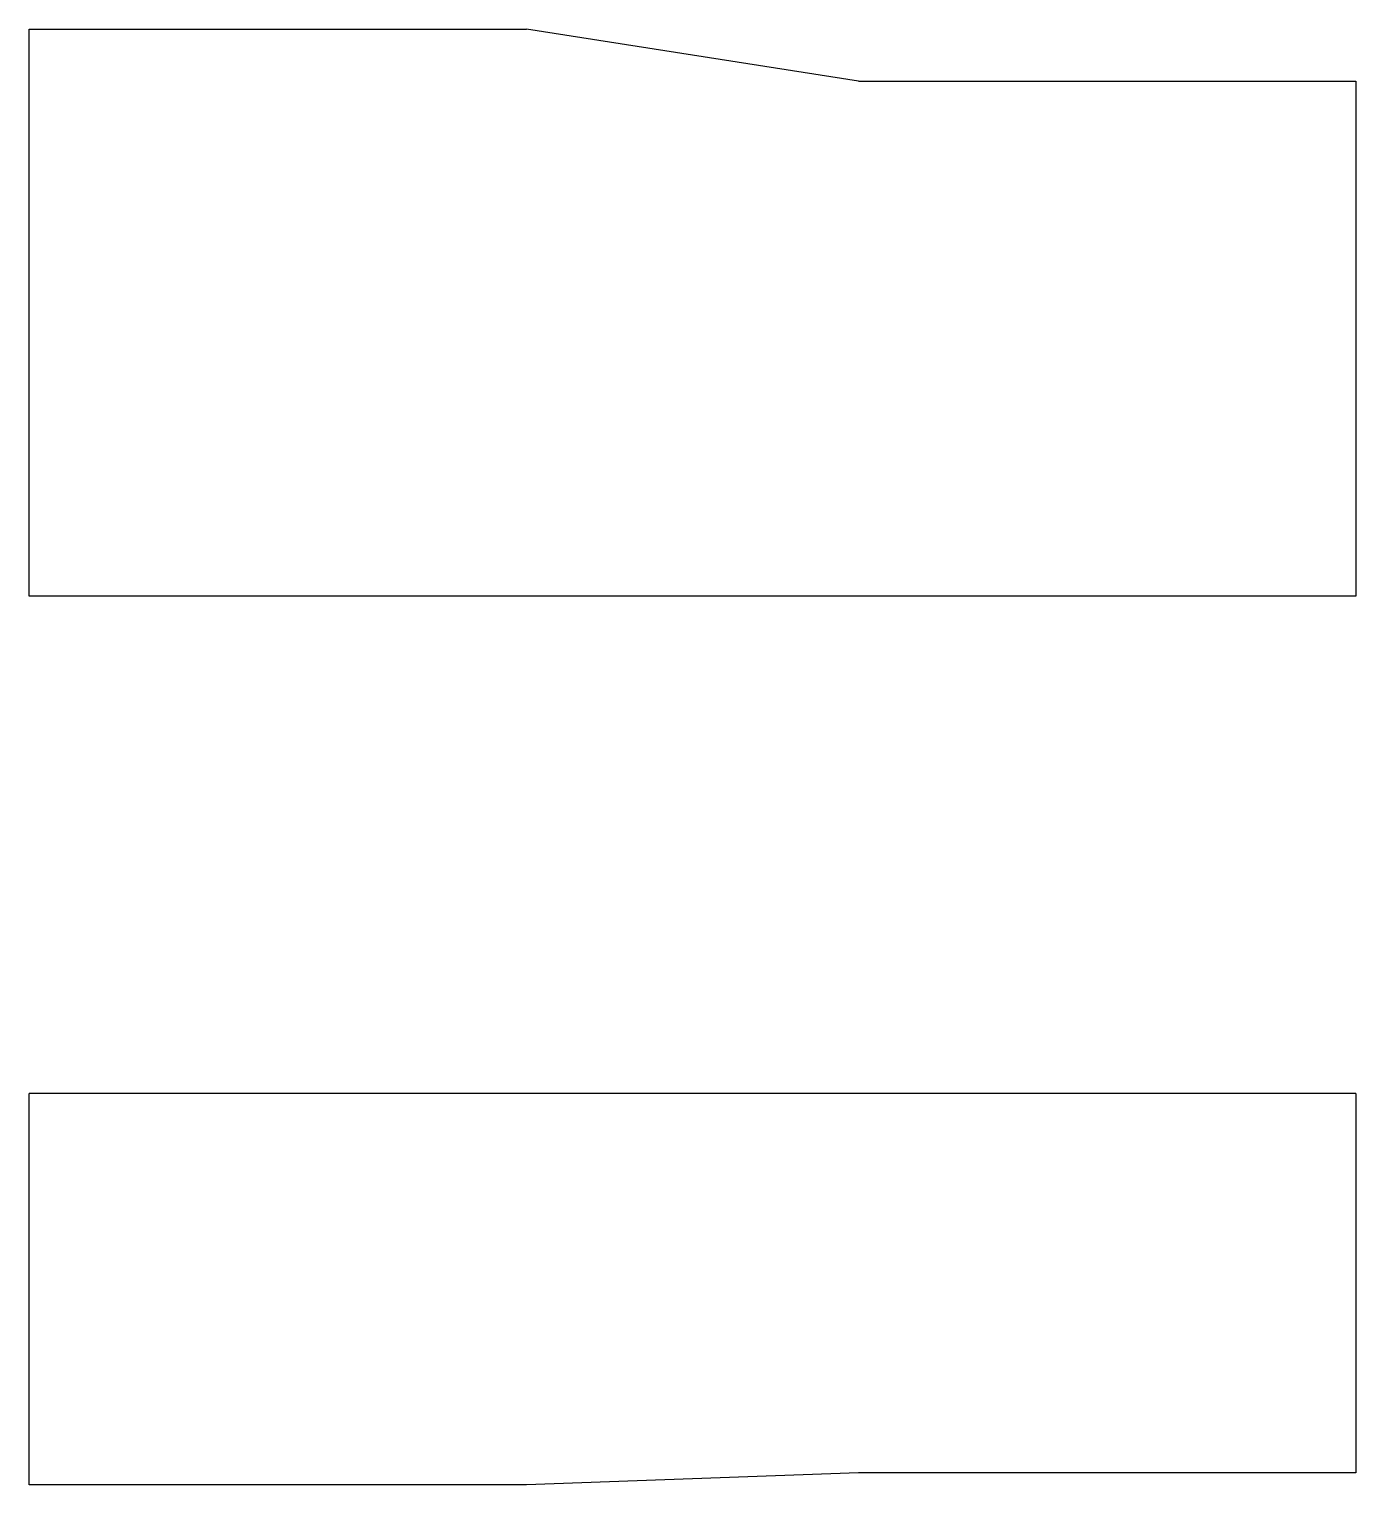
# Model space of a CAD drawing. Header units: millimetres. Extents: x 74.9 to 82.9, y -1.41 to 7.37.
import ezdxf

# ---------------------------------------------------------------- set-up
doc = ezdxf.new("R2010")
doc.units = ezdxf.units.MM

msp = doc.modelspace()

# ---------------------------------------------------------------- linework, layer by layer
at = {"color": 7, "linetype": 'Continuous', "lineweight": 25}
for p, q in [((74.9008, 3.9498), (74.9008, 7.368)), ((74.9008, 7.368), (77.9008, 7.368)), ((79.9008, 7.0536), (77.9008, 7.368)), ((79.9008, 7.0536), (82.9008, 7.0536)), ((82.9008, 7.0536), (82.9008, 3.9498)), ((82.9008, 3.9498), (74.9008, 3.9498)), ((82.9008, 0.9498), (74.9008, 0.9498)), ((74.9008, -1.409), (74.9008, 0.9498)), ((82.9008, 0.9498), (82.9008, -1.3356)), ((79.9008, -1.3356), (77.9008, -1.409)), ((82.9008, -1.3356), (79.9008, -1.3356)), ((77.9008, -1.409), (74.9008, -1.409))]:
    msp.add_line(p, q, dxfattribs=at)

doc.saveas('drawing.dxf')
